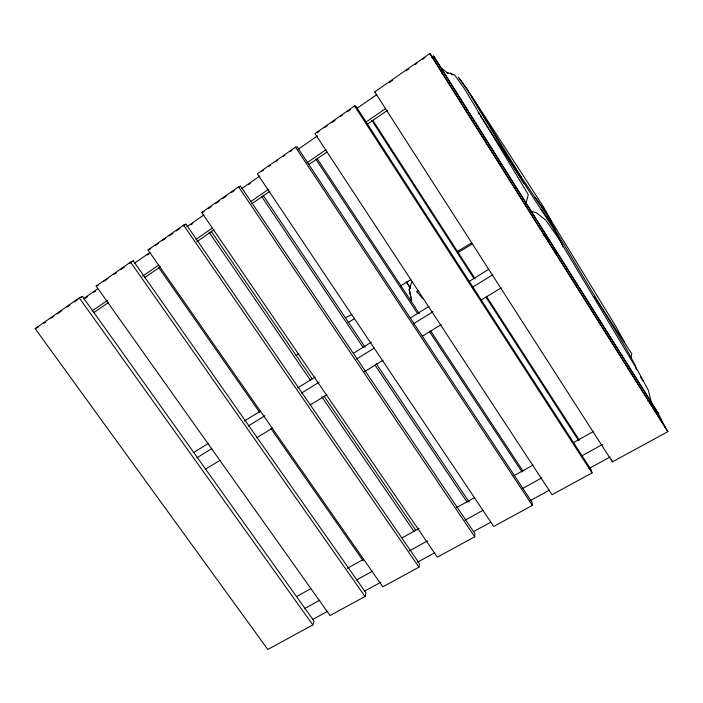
<?xml version="1.0" encoding="UTF-8"?>
<svg xmlns="http://www.w3.org/2000/svg" width="703" height="703" viewBox="0 0 703 703"><rect width="100%" height="100%" fill="white"/><g stroke="black" fill="none" stroke-linecap="round" stroke-linejoin="round"><path stroke-width="1.05" d="M474.718 536.802L474.868 533.542L240.593 186.154L238.563 186.849L201.717 212.534L437.345 557.145L474.718 536.802L238.563 186.849M418.962 567.154L419.524 563.727L186.023 224.178L183.606 225.153L148.034 249.952L382.81 586.838L418.962 567.154L183.606 225.153M365.024 596.513L365.964 592.937L133.324 260.892L130.547 262.14L96.179 286.095L330.032 615.564L365.024 596.513L130.547 262.14M525.923 203.36L528.313 194.599L464.217 88.358L454.771 75.072L446.695 72.321M630.679 357.915L631.812 353.82L596.671 300.04M312.817 624.941L314.1 621.215L82.392 296.385L79.281 297.87L35.15 328.635L267.79 649.449L312.817 624.941L79.281 297.87M409.19 289.478L411.642 300.752L409.19 289.478L411.782 282.026M295.515 147.147L257.324 173.773L493.717 526.459L532.373 505.413L532.092 502.337L297.123 146.76L295.515 147.147L532.373 505.413M354.576 105.986L314.97 133.596L552.04 494.71L592.04 472.926L591.302 470.052L355.727 105.925L354.576 105.986L592.04 472.926M374.752 91.917L429.805 53.551L430.35 53.929L667.85 431.66L612.392 461.853L374.752 91.917L375.745 91.97M43.911 323.195L45.704 321.948M51.073 318.213L53.753 316.341M57.338 313.846L61.811 310.726M67.18 306.983L69.869 305.111M74.342 301.991L77.919 299.504M80.608 297.633L82.392 296.385M103.675 281.56L108.165 278.423M113.552 274.671L116.25 272.79M120.74 269.662L124.334 267.158M129.73 263.397L133.324 260.892M155.108 245.716L158.641 243.256M162.173 240.795L165.706 238.335M169.238 235.865L172.771 233.405M176.304 230.944L179.836 228.484M183.369 226.023L186.023 224.178M208.457 208.536L211.137 206.673M215.601 203.562L219.169 201.076M222.737 198.589L226.313 196.102M231.665 192.367L234.345 190.504M238.8 187.393L240.593 186.154M261.85 171.339L263.616 170.108M268.906 166.418L270.673 165.187M275.963 161.505L277.72 160.275M283.01 156.593L284.777 155.363M290.067 151.672L291.833 150.451M317.317 132.691L319.1 131.443M324.461 127.709L327.141 125.846M331.605 122.726L335.182 120.239M340.542 116.505L342.326 115.257M347.686 111.522L350.366 109.659M389.172 82.62L392.757 80.124M406.176 70.766L408.865 68.894M415.13 64.527L416.923 63.279M422.292 59.544L424.981 57.672M83.235 298.854L97.647 288.828M134.581 263.133L149.888 252.474M186.822 226.779L203.94 214.872M241.77 188.545L259.794 176.014M297.624 149.686L317.44 135.899M357.08 108.324L376.896 94.536M84.852 298.511L87.55 296.64M93.842 292.263L95.634 291.016M147.349 255.048L149.124 253.809M190.821 224.811L192.604 223.572M248.484 184.704L250.286 183.457M431.651 57.312L433.443 56.064L433.936 56.398L658.79 414.181L433.443 56.064M92.049 311.025L107.41 300.436M142.647 276.138L158.904 264.917M195.952 239.371L212.209 228.159M251.059 201.366L268.23 189.529M307.079 162.736L326.051 149.651M365.806 122.234L385.683 108.526M93.754 312.65L108.209 302.694M144.343 277.808L160.609 266.613M196.743 241.718L213.914 229.899M251.859 203.765L269.926 191.321M308.775 164.564L326.842 152.12M367.493 124.123L387.371 110.433M441.581 73.103L443.382 71.855L440.79 70.52M296.033 355.507L298.819 353.75M347.985 322.686L354.479 318.582M193.228 452.82L208.141 443.558M244.477 420.983L260.312 411.141M297.589 387.994L315.287 376.993M353.495 353.266L371.193 342.273M410.332 317.958L428.962 306.385M469.033 281.499L488.594 269.346M543.568 235.197L545.431 234.037L547.874 240.619M196.884 457.82L211.823 448.576M248.229 426.053L265.031 415.649M301.438 393.126L319.171 382.151M356.509 359.04L374.251 348.064M413.452 323.802L433.057 311.675M472.267 287.413L492.803 274.706M205.25 469.349L220.232 460.166M256.736 437.767L272.65 428.004M310.102 405.033L326.948 394.699M364.391 371.729L383.117 360.244M422.433 336.122L441.159 324.637M480.474 300.524L501.072 287.887M457.609 252.86L472.513 243.8M400.543 285.875L410.833 279.645M457.618 251.349L471.651 242.851M296.525 596.583L310.893 588.596M347.282 568.358L363.565 559.307M401.87 538.006L419.111 528.419M456.467 507.654L474.657 497.539M513.928 475.703L533.076 465.052M573.305 442.688L593.411 431.501M647.999 401.149L649.915 400.086L657.226 414.322M304.469 608.657L319.847 600.186M356.368 580.063L372.713 571.056M409.234 550.941L427.503 540.879M464.982 520.229L483.251 510.167M522.654 488.453L541.881 477.864M581.293 456.15L602.436 444.507M312.413 619.598L327.826 611.179M364.453 591.17L380.841 582.225M417.468 562.224L434.814 552.751M473.374 531.696L490.72 522.224M530.238 500.641L549.509 490.114M589.026 468.532L610.23 456.95M351.834 314.522L345.779 317.545M35.15 328.635L38.542 326.939M96.179 286.095L98.429 285.04M148.034 249.952L150.688 248.792M418.522 290.699L416.571 291.481L422.688 298.459M201.717 212.534L204.002 211.647M531.283 211.383L536.143 212.57L545.66 220.065L557.699 237.122L638.816 372.502L648.491 390.596L651.426 402.872M431.844 56.302L434.867 58.323M534.763 197.657L536.371 198.896L546.609 213.15L616.118 326.886L624.475 342.168M450.491 72.971L452.82 74.931M442.442 68.85L447.987 73.525M459.261 78.235L467.231 89.246L521.617 177.648M458.391 77.181L466.985 89.281L523.779 183.474M541.24 209.424L552.233 225.013L626.514 349.057L635.407 365.674L636.391 369.76M158.544 267.316L259.592 412.248M270.883 428.452L363.143 560.792M209.037 232.166L310.603 380.49M321.754 396.773L414.032 531.53M211.216 231.305L312.255 378.952M324.03 396.167L415.763 530.22M406.211 281.903L410.508 288.23M503.032 150.091L545.932 213.65L555.062 229.433M263.071 195.232L365.191 347.264M376.202 363.653L469.147 502.03M261.859 196.752L363.302 347.686M374.91 364.962L467.179 502.258M317.308 158.852L419.252 313.591M430.711 330.981L523.006 471.072M315.867 159.186L417.749 313.775M429.208 331.157L522.057 472.021M594.29 296.402L595.476 298.221M406.729 282.43L410.315 287.905M470.992 95.081L543.349 206.638L551.486 221.322M478.216 112.665L479.402 114.501M480.597 116.338L552.813 227.552L562.435 244.899L562.875 246.929M372.792 120.275L475.131 278.766M486.432 296.279L579.254 440.034M371.764 120.318L474.059 278.713M485.958 297.132L578.736 440.79M429.805 53.551L667.85 431.66M640.547 377.01L643.271 381.334M657.525 412.169L665.17 426.949M553.472 246.815L556.301 254.003M611.487 459.041L612.392 461.853"/></g></svg>
